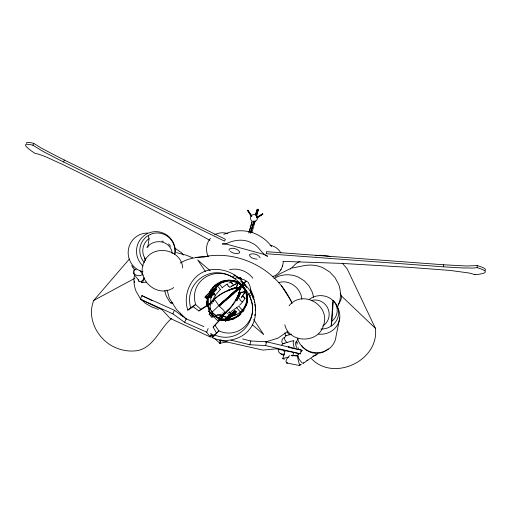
<?xml version="1.0" encoding="UTF-8"?>
<svg xmlns="http://www.w3.org/2000/svg" width="511" height="511" viewBox="0 0 511 511"><rect width="100%" height="100%" fill="white"/><g stroke="black" fill="none" stroke-linecap="round" stroke-linejoin="round"><path stroke-width="0.77" d="M141.336 281.063L141.656 282.711L146.625 282.149M298.054 356.767C296.073 352.309 300.398 369.542 299.989 364.547M331.888 321.068L333.261 300.979L332.936 300.538L331.192 326.018L331.888 321.068C338.391 316.533 339.087 306.338 333.261 300.979M254.759 315.657L254.893 314.163M255.238 310.413L255.443 308.171L254.797 304.269M443.58 264.768L266.461 251.661L266.269 253.718L443.388 266.825L443.58 264.768L466.121 265.988L477.3 265.599A192.155 11.747 5.4 0 1 485.028 270.549M477.3 265.599L477.102 267.655L473.237 268.058L462.813 267.949L443.388 266.825M134.221 272.427L134.284 271.782M296.917 340.62L296.725 341.527L296.31 341.31M340.185 293.231L341.533 296.067L341.201 298.852L340.058 301.733L338.154 304.582M296.98 344.331L297.217 342.364M272.491 276.745C278.942 274.694 283.03 268.051 283.26 261.466M147.8 247.311L149.065 238.688L148.337 235.616M209.242 311.467L209.964 311.455M209.778 312.259L209.101 311.557M210.264 312.655L210.002 312.457M210.979 313.658L211.33 313.786L211.081 313.467M211.158 313.837L212.863 315.562L212.097 314.936M212.838 315.581L212.55 315.351L213.03 315.031M212.557 315.389L212.084 314.948M234.919 288.562L235.003 288.121M211.235 296.067A1.967 0.952 -69.8 0 0 211.069 296.591L211.132 297.281L211.56 296.719A1.974 0.952 -69.8 0 0 211.765 296.201M339.758 317.848L336.021 336.353A19.667 18.46 11.4 0 1 318.021 352.731A19.667 18.46 11.4 0 1 297.453 338.327M214.492 316.156L217.884 318.053L218.433 317.746A29.485 28.246 60.6 0 0 224.757 313.441L229.209 309.442A56.178 52.282 57.9 0 0 234.472 302.64L238.445 295.083L240.624 287.354L232.927 288.651L225.089 291.704A56.178 52.282 57.9 0 0 217.814 296.163L213.362 300.161A29.485 28.246 60.6 0 0 208.316 305.955L207.766 306.261L209.159 309.941L208.737 311.295L213.113 316.392L214.492 316.156L215.572 315.217L217.552 317.804L217.98 317.555M208.118 296.75L207.498 299.529L207.709 304.748L210.315 303.566M209.369 295.275L208.424 299.516L208.622 304.499M214.256 338.218L219.839 343.245L220.477 340.383M227.338 341.789L219.966 343.283L220.599 340.415M246.449 305.706L247.605 300.519M239.237 293.052L238.809 293.09M285.189 350.616L282.73 358.754L284.423 359.131M292.631 356.224L293.806 352.296M208.169 296.271L207.325 299.931L207.498 305.322L206.846 305.118M211.069 296.591L210.679 300.609L211.413 301.88M211.528 295.946L211.228 297.23L210.379 297.951L209.778 296.91M246.807 301.528L247.113 300.193M209.734 297.07L210.155 297.658L212.404 294.221L214.524 293.812L213.815 292.963L214.524 293.812L210.704 297.21M240.144 289.354L240.624 287.354L238.618 287.578M207.907 296.578L206.993 300.315L207.076 305.38L204.975 307.245L198.913 310.95L193.049 306.651M231.01 340.154L249.86 344.753L250.863 340.984L266.595 341.795L301.413 350.086L300.417 353.855L276.368 348.815L262.878 350.099L219.449 340.281L221.014 340.007M249.86 344.753L265.599 345.564L266.595 341.795M249.234 232.25L252.14 221.633M219.839 343.245L220.656 340.269M219.966 343.283L220.784 340.3M250.767 232.665L253.884 221.295M144.3 277.843L143.189 281.044L141.956 282.711M251.955 232.524L255.213 220.924M256.548 216.217L258.502 209.395L257.704 209.178L256.809 210.04L255.328 214.914M129.398 258.981L93.756 300.417C86.806 317.414 96.515 337.145 111.826 345.832C118.597 349.524 126.223 351.453 133.946 350.974C152.763 350.38 159.183 328.829 171.709 318.366M255.947 214.007L257.257 209.606L258.055 209.823L256.311 215.693M258.502 209.395L257.608 210.257L256.126 215.131M258.055 209.823L256.139 215.936M256.42 212.314L256.746 211.267M254.101 221.672L250.818 231.732M256.918 214.907L256.433 216.402M210.104 297.076L209.944 297.6L209.631 297.089M254.286 221.499L253.482 223.639A562.336 9.319 -74.7 0 0 254.535 223.326M239.716 278.827L240.227 277.409L237.915 277.773M215.348 316.354L211.765 317.178L209.191 314.271L209.951 312.208M209.759 296.163L210.8 294.106L216.409 289.169A7.039 0.409 -40.6 0 0 207.281 296.782A7.039 0.409 -40.6 0 0 210.404 295M211.516 295.026L210.775 294.164M227.261 317.625L228.602 314.948L229.592 314.105M214.703 288.926L214.479 288.779A44.559 3.309 -48.2 0 0 212.768 290.638M224.987 320.014L220.592 319.318L222.962 315.964L227.165 317.261M293.972 340.875C292.222 341.354 294.004 346.592 294.355 348.508M240.336 293.991L240.917 292.599L239.289 293.41M211.484 334.111L210.264 336.979L170.189 318.398L162.14 309.781L140.353 299.235L141.873 295.645L174.43 310.266L186.17 318.8L203.902 326.644M210.264 336.979L206.636 332.118L184.643 322.39L172.903 313.856L174.43 310.266M184.643 322.39L186.17 318.8M206.636 332.118L208.156 328.528M237.934 289.596L238.158 289.858L236.989 290.561L238.19 289.226L237.736 288.702L218.944 305.501L219.391 306.025L219.992 304.633L242.91 283.963M282.411 266.212L282.692 265.605M280.82 269.993L281.069 269.457M32.908 145.226L33.79 143.361L41.429 148.164L60.547 158.155L225.402 239.269L224.514 241.141L59.666 160.026L43.077 151.441L32.908 145.226A192.155 10.584 25.3 0 0 34.863 153.306C43.984 155.063 52.588 160.301 61.275 163.788C111.283 188.387 161.118 213.381 209.893 240.355M63.568 161.961L64.45 160.09M211.535 314.163L211.854 314.367M144.128 277.901C143.329 279.709 141.643 282.359 139.337 281.663L138.877 281.203C138.098 277.946 129.851 272.535 134.949 269.469M239.71 295.358L237.979 298.692M211.1 289.539L209.005 293.653C213.981 281.618 231.47 275.391 241.594 284.793M210.519 292.611C215.597 280.271 234.428 276.496 242.782 287.533C252.53 299.114 242.68 318.525 227.983 318.985M214.281 285.892L214.607 286.032L210.96 290.056L209.248 293.371A44.559 7.256 -36 0 1 208.539 293.467L208.667 293.64A44.572 7.237 -36 0 0 208.807 293.614M212.384 293.57L213.023 292.337M212.57 293.435L213.528 291.577M244.098 307.858L246.021 304.154M246.526 303.393C243.67 310.139 238.445 314.878 231.113 316.245M212.946 299.753L214.99 296.093M209.58 292.912L210.73 290.733M229.011 249.323C231.815 246.87 238.394 248.914 239.819 252.274L239.538 252.811C236.682 254.58 232.85 253.194 230.295 251.438M299.21 353.28L297.875 354.723L297.996 356.397A4.688 1.431 60.8 0 0 299.548 359.865L301.854 362.638A6.279 1.916 60.8 0 0 303.579 363.097L316.398 354.244M303.579 363.097L303.821 362.638M236.817 300.647L240.917 292.599L238.707 295.556A2.612 1.246 -56 0 1 237.743 295.958M281.702 344.951L282.928 343.616L293.499 340.626M236.663 300.845L237.334 299.772M239.787 298.328C238.726 299.159 242.802 303.215 242.546 301.126M226.788 320.09L230.493 319.669L235.539 317.65M244.98 298.533L242.61 301.854M253.06 298.418L253.922 297.147L250.499 289.124M236.574 289.954L237.085 289.354L218.944 305.501M216.242 294.227L220.401 289.347M228.673 309.181L225.504 312.278M229.337 317.708L230.244 316.814A42.975 1.067 -44.9 0 0 230.946 315.945L230.391 316.322A44.559 2.121 -45.2 0 0 229.337 317.708L229.19 317.555A44.572 2.095 -45.2 0 1 229.503 317.133M210.487 238.343C206.201 243.191 205.224 250.697 208.264 256.439M214.39 289.015L214.339 289.079A42.975 3.443 -46.9 0 1 212.844 290.599M220.592 319.318L222.617 316.801L220.746 315.958M209.191 314.271L210.072 313.211M230.825 315.772A42.956 1.035 -44.8 0 1 230.174 316.577L229.19 317.555M242.489 302.014L239.627 305.201M289.073 305.725C302.544 289.028 330.706 305.208 323.54 325.335C318.519 343.858 289.098 343.539 284.799 324.772M212.065 314.712L212.519 314.437M216.523 333.198L213.132 327.027L219.896 319.873L224.885 320.55M229.42 317.069A42.956 3.833 -45.8 0 1 227.855 318.909L226.852 319.528A44.559 3.373 -44.7 0 1 227.344 318.998M211.861 301.892L213.362 300.161M235.724 287.955L236.331 287.259L227.159 290.702L228.864 289.897M142.646 274.12C140.378 276.853 135.594 275.838 133.652 273.181M212.921 287.457L214.665 285.451M242.981 311.672L244.003 310.509M215.086 288.715L218.044 285.406L215.731 288.051M239.825 313.716C259.409 295.639 235.795 268.582 215.476 286.179L214.55 285.132M213.132 327.027L219.896 319.873M212.544 311.691L218.497 306.012M208.539 293.467L209.542 292.682A42.975 6.036 -36.4 0 1 210.27 292.579M208.667 293.64L209.261 293.116M212.001 337.573L218.912 330.866C238.586 339.847 258.445 319.714 251.15 299.919C249.291 294.221 245.912 289.239 241.824 284.927C238.241 280.967 233.987 277.748 229.164 275.416C207.651 265.413 184.113 284.633 190.648 307.692L187.754 310.081C182.165 292.835 192.724 271.692 211.637 269.648C224.495 268.198 237.296 274.081 244.769 284.589C254.018 293.071 257.403 306.357 254.791 318.449C250.697 336.953 228.615 345.295 212.135 337.65L218.912 330.866L215.01 325.341M210.475 315.721L211.937 314.291M328.324 348.872L323.482 352.015A17.706 16.62 11.4 0 1 310.234 352.2L306.223 350.163L302.889 347.25L301.675 345.455M222.617 316.801L220.944 318.436L225.836 319.209M290.382 269.041L295.984 263.67L300.014 261.198M214.422 299.363L216.607 297.345M215.393 285.081L216.179 284.359M300.845 351.804L302.474 350.322M210.257 292.656L209.964 292.937L210.321 292.688M219.992 304.633L245.983 281.21A52.825 3.986 -41.4 0 0 238.177 289.239M243.025 286.154L244.769 284.589L241.154 281.548M232.684 277.384L235.143 275.18M198.913 310.95L200.791 309.264L207.076 305.38M206.521 305.406L207.658 306.53L208.149 306.089L207.466 305.354L208.181 304.85L208.814 305.591M242.208 286.882L244.769 284.589L246.494 287.233M239.946 289.092L242.323 286.965M214.831 335.037C238.963 345.104 260.706 319.139 249.592 296.501L252.057 294.298M215.917 289.533L206.355 298.028L215.725 289.303M206.157 297.798L211.024 293.608M211.586 293.11L213.866 291.085M216.396 289.175L215.597 289.743A6.784 0.396 -40.6 0 0 209.625 294.643A6.784 0.396 -40.6 0 0 206.22 298.073L207.121 297.562A6.784 0.396 -40.6 0 0 210.436 294.949M210.66 294.33L206.546 297.587M212.927 293.716L213.783 292.956L214.524 293.812M210.238 309.002L209.223 309.902L208.124 306.536L210.238 309.002L209.159 309.941M219.391 306.025L238.158 289.858M212.282 312.732L211.203 310.835L212.461 312.591M225.702 319.215L224.808 319.733A6.784 0.396 -40.6 0 1 228.206 316.303A6.784 0.396 -40.6 0 1 234.179 311.397L235.271 310.714A7.039 0.409 -40.6 0 1 235.207 310.912M230.365 314.993L231.502 313.978M233.214 312.464L234.99 310.822A7.039 0.409 -40.6 0 0 227.497 316.916A7.039 0.409 -40.6 0 0 225.543 319.369M233.406 312.687L234.549 311.678M231.79 294.336L220.452 304.16L220.899 304.69M210.436 292.592L210.807 292.254L210.372 292.56M230.825 316.392C229.586 317.567 232.135 315.236 230.889 316.424M228.168 286.064L227.191 284.34L227.721 284.039M226.68 312.24L224.418 313.85M230.327 296.048L219.168 305.763C220.292 308.274 226.699 310.65 223.837 313.958L222.802 312.751M234.019 292.445L232.352 293.857L232.805 294.387M221.55 303.336L222.675 302.378M232.575 294.125L233.687 293.18M211.228 293.32L210.775 293.78M236.957 290.414L235.884 291.321L236.108 291.583M238.075 306.664L231.119 311.569M221.959 287.885L227.076 284.059M237.27 289.699L237.711 289.335M211.765 317.178L213.362 315.9M233.035 288.939L236.331 287.259L234.9 287.655M275.257 276.777L279.926 273.736L290.44 268.658M317.625 353.976L315.939 355.247L312.898 356.224M291.481 334.156L285.802 335.759L284.531 337.79A4.082 2.676 55.8 0 0 285.406 340.818L286.965 342.511M231.266 315.76A42.975 1.527 -34.4 0 0 234.983 313.275L235.162 312.841A44.572 1.827 -33.1 0 0 231.228 315.37M209.357 293.052L209.797 292.829A42.956 6.004 -36.4 0 1 210.289 292.746M217.858 285.547L222.068 282.596L226.597 280.858M235.462 317.765L240.438 314.591M216.568 284.129L218.472 282.8M237.123 316.897L230.972 319.573L226.424 320.058M238.26 316.111L239.391 315.319M180.843 262.705C189.096 257.768 199.022 256.873 208.475 256.503M287.495 331.569L277.984 338.141L265.228 342.095M282.787 358.524L288.306 357.176M222.866 314.719L224.757 313.441L224.476 313.115M231.144 315.594A42.956 1.52 -34.4 0 0 234.523 313.326L235.162 312.841M234.523 313.326L235.06 313.224M235.117 311.167L234.498 311.186L225.127 319.905M230.244 315.012L229.567 314.112L231.681 313.824M187.818 310.228L193.107 306.785L195.624 304.53C188.482 280.411 216.07 264.366 235.143 278.872L237.334 276.917L233.942 274.982M247.554 210.398L247.867 210.2L251.859 216.115L251.546 216.313L247.554 210.398L251.546 216.645M257.122 217.501L262.654 213.802L256.509 217.565L256.714 217.878L262.858 214.109L262.654 213.802M257.327 217.807L262.858 214.109M190.648 307.692L195.624 304.53L200.791 309.264M150.464 234.357L146.523 236.689A17.744 17.527 80.4 0 0 143.514 261.581L144.409 262.475M149.065 238.688C142.416 242.961 140.736 252.926 145.558 259.192M207.99 306.657L208.418 306.415M208.737 311.295L209.286 310.988M213.113 316.392L213.662 316.085M300.366 364.752L301.318 364.215M93.756 300.417L134.93 278.265M230.646 319.611L234.638 318.002M297.753 340.141L297.772 338.161M228.915 282.985L230.812 282.015M273.87 278.636L278.54 276.266A27.703 27.038 75.2 0 1 298.443 277.179L304.198 280.775L308.829 285.687L312.01 291.589A24.496 23.908 75.2 0 1 313.454 297.345M173.714 287.584C157.42 299.197 134.655 278.629 144.556 261.242C152.47 243.76 181.462 248.774 182.708 267.988M233.386 319.234L233.878 318.998M227.28 313.396L229.222 312.534M214.62 234.766C218.657 232.677 223.626 231.988 227.887 233.783M230.001 289.392L233.482 288.102M221.883 282.736L227.989 280.814M232.499 315.964L237.027 314.227M219.826 282.091L223.409 280.737M306.824 360.351L307.699 360.025M278.406 282.692C289.117 278.942 301.132 288.185 301.854 299.165M212.461 294.183L211.72 293.32L213.783 292.956M212.321 312.687L211.062 310.809A8.693 8.329 60.6 0 1 212.902 300.577L213.202 300.717M228.589 314.968L229.356 315.817M223.767 234.415C231.879 230.755 241.045 229.726 249.707 231.847M222.885 314.437L224.054 314.048A10.163 9.735 60.4 0 0 226.188 312.809M292.33 268.039L305.936 265.266M226.865 319.535L227.567 319.234M227.012 319.682L227.025 319.682A44.572 3.392 -44.7 0 1 229.535 316.941M226.405 320.352C241.543 319.943 253.462 300.672 244.201 287.744M203.448 256.835C239.161 249.432 278.093 269.974 292.036 303.572M315.402 255.8L320.027 255.232L328.298 256.081L330.368 256.816M284.64 354.155L281.842 354.155A5.18 4.439 -11 0 1 278.802 351.945L278.335 349.575M224.131 280.469L225.632 280.309M227.88 280.073L234.511 280.724L239.161 282.851M229.618 269.674C238.273 267.707 247.522 271.117 252.849 278.208M222.291 316.743L220.969 316.858L220.969 319.03M195.502 257.429L208.36 256.522M222.196 244.137L225.773 243.939L264.098 254.414L267.521 255.992M217.213 314.604L219.794 314.521M282.985 261.389L341.399 263.376L408.902 267.33L449.942 270.415L469.36 273.04L475.026 274.682M164.829 290.606A24.496 23.71 -76.9 0 0 166.445 296.284L169.78 302.014L170.687 302.908L172.271 302.972M291.787 355.541L297.638 355.854M291.296 355.509L297.543 355.886M252.523 297.063L253.922 297.147M161.872 241.147L163.341 241.249M257.09 259.179C254.267 258.949 250.096 258.049 249.355 254.874C252.153 252.421 258.738 254.465 260.163 257.825M222.579 243.683L225.773 243.945C233.808 239.844 243.945 238.445 252.07 243.134C258.79 245.785 261.191 253.399 267.432 256.484M170.687 302.908L172.929 303.195M270.038 245.293C274.618 245.912 278.546 249.029 280.961 252.881M237.532 277.984L244.079 279.741L248.218 282.257L250.141 286.594L251.016 293.231M225.3 320.263L219.998 319.464L218.619 317.446M221.608 320.391L223.058 320.608M214.601 335.772L210.902 335.197L213.138 337.209M289.858 355.688A5.193 2.057 -58.5 0 0 289.13 356.154L287.022 358.607A3.935 1.559 -58.5 0 0 285.956 361.43L286.556 362.963L299.957 365.608M289.002 347.486L301.413 350.086M265.599 345.564L300.417 353.855M242.565 338.959L250.863 340.984M176.506 252.619L186.343 255.219L192.647 257.8M256.809 210.04L257.608 210.257M213.866 336.008L210.902 335.197L212.978 336.2M156.264 308.746L158.455 309.398M250.492 231.968C258.892 234.523 266.538 239.557 271.711 246.704M221.78 315.434L222.962 315.964M140.353 299.235L172.903 313.856M210.462 333.613L214.767 335.586M222.847 315.606L224.252 316.283M221.857 315.421L226.086 317.459M141.873 295.645L152.419 300.749M211.088 313.824L212.934 316.028M134.521 268.946L136.322 269.917M218.689 321.138L217.424 320.448L213.822 316.782M280.596 353.682L283.905 355.503M290.861 347.614L288.549 346.573L288.46 347.09M289.763 334.897L287.782 333.038A3.328 2.28 60 0 1 287.176 331.326M174.347 247.797L181.475 252.721L183.634 255.015M223.818 313.505L224.112 313.467M229.42 311.889L231.598 313.658M229.132 312.049L231.311 313.818M311.442 358.665C333.785 382.183 379.501 360.472 375.4 328.298L347.199 268.907L342.3 263.127M213.291 301.1L212.915 300.564L213.323 301.273M240.649 280.929L244.865 284.506L246.602 287.15M210.238 270.779L197.706 259.939L205.614 271.743M252.428 324.836L263.765 334.641L253.66 319.56M212.372 312.489L213.975 313.926M213.911 313.99L212.193 312.63L213.905 314.118A8.693 8.329 60.6 0 0 224.118 313.645L223.863 313.473M283.286 350.469L284.263 351.351M341.533 296.067L375.4 328.298M186.26 319.043L176.487 309.481L169.301 298.194L167.078 289.993M206.489 305.374L207.658 306.53M228.225 286.007L230.078 287.482L230.199 286.741M219.213 317.452L220.816 319.209M216.958 316.814L219.966 320.103M168.592 243.9L170.661 246.296M134.68 270.274L133.199 268.103L133.007 266.921M219.417 284.276L222.541 287.808M238.675 306.057L242.323 310.177M217.245 285.802L220.286 289.245M236.516 307.596L240.579 312.189M220.803 316.175L221.723 317.216M240.227 277.409L241.767 279.166M237.724 290.222L237.5 289.961L240.624 287.354A55.322 52.729 42.5 0 1 238.356 294.259M228.973 296.757L229.42 297.281M227.261 298.226L227.714 298.75M225.555 299.708L226.003 300.232M216.338 289.29L216.025 289.105L216.69 289.06A7.039 0.409 -40.6 0 1 212.257 293.416A6.784 0.396 -40.6 0 0 216.498 289.226M223.844 301.19L224.297 301.72M222.138 302.678L222.592 303.202M228.098 290.631A55.322 52.141 75.4 0 0 212.812 300.468L213.093 300.794M223.927 313.422L224.208 313.754A29.485 28.246 60.6 0 1 217.884 318.053M213.477 301.886L212.442 300.679C215.597 297.721 217.111 304.601 219.168 305.763A8.764 0.511 -40.6 0 1 219.347 305.667M207.492 304.122L208.52 305.322M207.99 306.594L208.948 307.718M219.839 320.467L218.088 317.823M219.807 320.429L218.829 319.164L219.986 318.225L220.611 318.966L219.966 319.49L220.132 320.142M230.863 315.6L230.985 315.766A44.559 1.833 -33.1 0 1 235.277 313.019M140.135 270.875L143.252 275.244M230.391 316.322L230.269 316.149A44.572 2.095 -45.2 0 0 230.161 316.277M247.867 210.315L251.457 215.834M281.242 285.425L291.43 301.337M229.094 249.956L229.35 250.352M131.678 265.458L132.93 267.425M215.725 295.741C214.575 292.605 213.253 293.308 215.444 295.901M296.917 342.958C294.591 339.425 295.639 346.573 296.865 347.595M181.373 314.38L182.414 316.386M254.018 299.587L250.984 292.356L248.8 294.317L249.592 296.501M138.877 281.203L138.532 279.632M180.364 313.211L181.118 315.408M298.635 349.518L298.13 347.704M245.836 290.395L247.394 295.294L247.573 299.772M210.826 301.12L211.292 302.627M144.824 259.269L145.245 260.757M254.28 301.145L254.535 302.71M134.508 281.037L134.68 282.577M206.693 301.401L206.814 305.08M284.889 332.77L285.157 334.526A3.692 3.264 -11.2 0 0 286.377 335.848M26.425 143.482A192.155 10.584 25.3 0 1 33.764 143.342M477.133 267.662A192.155 11.747 5.4 0 1 475.058 274.682M253.922 220.771A26.706 0.441 -74.7 0 1 250.269 233.45M252.051 221.55A26.706 0.441 -74.7 0 1 248.736 233.029M252.14 221.078A3.52 3.513 0 0 1 251.668 215.342A3.52 3.513 0 0 1 257.231 216.862A3.52 3.513 0 0 1 253.903 221.563M212.812 336.404A134.502 134.233 0 0 1 210.219 335.369M155.683 308.299A31.656 30.641 -76.9 0 1 152.029 307.098L145.38 303.342L139.963 298.009L136.143 291.455A27.99 27.089 -76.9 0 1 134.617 274.298M180.555 262.961A27.703 26.815 -76.9 0 1 181.961 262.43M143.112 266.027A19.667 19.424 80.4 0 1 148.995 232.901A19.667 19.424 80.4 0 1 175.216 253.763M150.464 234.357A17.744 17.527 80.4 0 1 174.481 254.452M143.061 271.82A19.667 19.424 80.4 0 1 147.749 233.061M337.765 306.498A27.99 27.319 75.2 0 0 338.589 284.269L334.948 277.53L329.659 271.916L323.08 267.815A31.656 30.896 75.2 0 0 306.364 265.318M146.887 247.439A14.078 12.928 -15.9 0 1 162.217 242.067A14.078 12.928 -15.9 0 1 172.137 253.513M144.613 258.528A14.078 12.928 -15.9 0 1 144.319 257.205M336.985 306.517A19.667 18.46 11.4 0 1 336.87 325.909A19.667 18.46 11.4 0 1 318.462 334.13M320.87 329.02A17.744 16.659 11.4 0 0 328.362 327.647L332.265 325.405A17.744 16.659 11.4 0 0 334.501 301.937L331.102 298.903A17.744 16.659 11.4 0 0 309.57 299.248M228.698 290.389A55.322 52.141 75.4 0 1 240.624 287.354A14.653 0.85 -40.6 0 0 239.972 287.936M207.766 306.261A29.485 28.246 60.6 0 1 212.812 300.468M234.121 302.435A55.322 52.729 42.5 0 1 224.208 313.754M238.1 294.873A55.322 52.729 42.5 0 1 237.296 296.68M237.015 297.274A55.322 52.729 42.5 0 1 234.811 301.318M209.21 294.464A44.559 1.801 -36.6 0 1 210.404 293.531M210.174 293.633A42.956 1.143 -35.5 0 1 209.376 294.227M209.695 293.825A44.572 1.782 -36.6 0 1 209.995 293.589M210.538 293.614A42.975 1.163 -35.5 0 1 209.223 294.598M214.064 289.539A44.572 3.315 -48.2 0 1 214.352 289.226M209.255 293.538A44.572 7.237 -36 0 1 209.108 293.563M205.984 296.661A7.109 0.415 -40.6 0 1 209.983 292.394A7.365 0.428 -40.6 0 1 215.482 288.485M215.31 288.632A7.109 0.415 -40.6 0 0 209.983 292.394A7.365 0.428 -40.6 0 0 205.824 296.808M237.73 288.709A52.825 2.165 -39.9 0 1 245.995 281.203M211.784 304A7.582 7.263 60.6 0 1 212.384 302.863M236.267 288.843A13.733 13.152 60.6 0 1 238.12 282.922A75.366 72.211 60.6 0 0 231.036 286.53M236.625 287.897A13.733 13.152 60.6 0 1 238.407 282.762M231.323 286.371A75.366 72.211 60.6 0 1 236.587 283.579M227.593 318.73A44.559 3.373 -44.7 0 1 229.113 317.082M229.848 316.565A42.956 3.833 -45.8 0 1 229.637 316.814M229.043 317.19A42.975 3.82 -45.8 0 1 227.702 318.762M229.675 316.903A44.572 2.095 -45.2 0 1 229.963 316.539M221.237 314.112A7.582 7.263 60.6 0 1 220.017 314.45M245.382 291.379A13.733 13.152 60.6 0 1 238.599 292.381M245.663 291.219A13.733 13.152 60.6 0 1 239.646 292.292M241.594 297.345A75.366 72.211 60.6 0 0 245.676 291.238L245.389 291.398A75.366 72.211 60.6 0 1 241.307 297.504M311.55 300.455A14.078 13.625 62.5 0 1 327.979 308.618A14.078 13.625 62.5 0 1 322.613 326.075M298.124 354.27A6.279 1.916 60.8 0 1 298.552 354.11M287.75 362.778A5.193 2.057 -58.5 0 1 286.556 362.963M282.858 343.89A4.522 3.877 -11 0 1 282.2 343.034L281.836 342.031L282.066 339.892A5.033 4.312 -11 0 1 284.531 337.375M285.802 335.759A5.065 3.315 55.8 0 1 286.601 335.548M282.928 343.616A5.8 3.801 55.8 0 1 284.882 343.43M231.202 282.136L231.01 282.034A1.188 0.332 48.4 0 0 230.768 282.174L232.435 284.122A1.188 0.332 48.4 0 0 232.677 283.982L232.364 283.318A1.501 0.422 48.4 0 0 231.668 282.506L231.202 282.136M243.549 296.521L243.357 296.425A1.188 0.332 48.4 0 0 243.115 296.565L244.782 298.507A1.188 0.332 48.4 0 0 245.025 298.373L244.712 297.702A1.501 0.422 48.4 0 0 244.022 296.897L243.549 296.521M227.254 319.918A7.365 0.428 -40.6 0 0 236.382 311.799A7.365 0.428 -40.6 0 0 228.992 317.472A7.365 0.428 -40.6 0 0 227.254 319.918M227.382 319.79A7.109 0.415 -40.6 0 0 236.191 311.959A7.109 0.415 -40.6 0 0 229.056 317.44A7.109 0.415 -40.6 0 0 227.382 319.79"/></g></svg>
